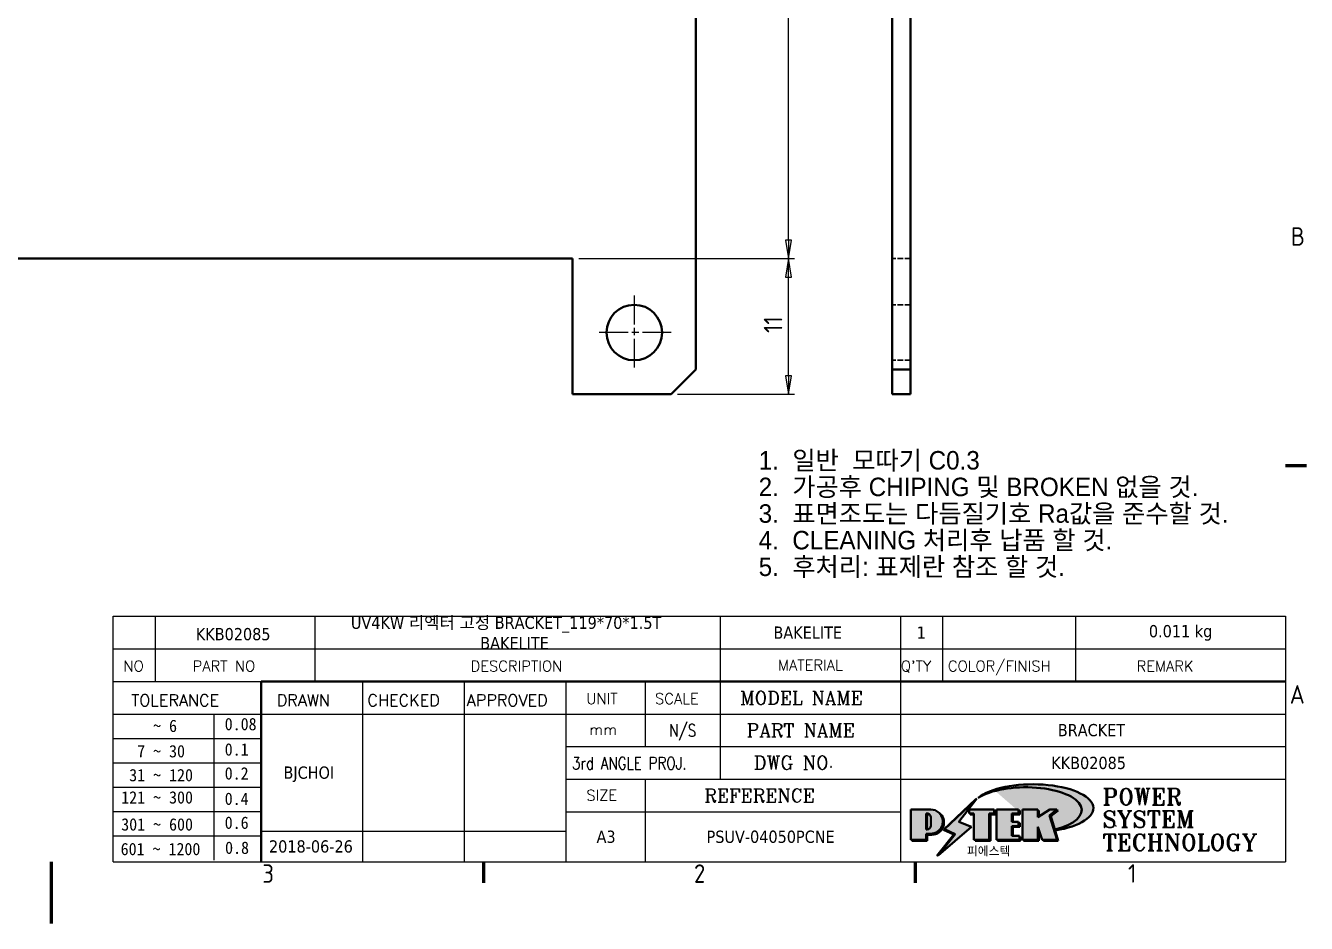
# Model space of a CAD drawing. Header units: millimetres. Extents: x 0 to 210, y 0 to 149.
# Drawn here: x 102.9 to 206.7, y 0 to 72.8 of the extents above; entities that cross this region are included whole.
import ezdxf
from ezdxf.enums import TextEntityAlignment as Align

# ---------------------------------------------------------------- set-up
doc = ezdxf.new("R2010")
doc.units = ezdxf.units.MM
doc.header["$LTSCALE"] = 0.5
doc.linetypes.add('CHAIN', pattern=[0.35429999999999995, 0.2362, -0.0295, 0.0591, -0.0295])
doc.linetypes.add('DASHED', pattern=[0.2067, 0.1654, -0.0413])
doc.layers.get('0').update_dxf_attribs({"lineweight": 25})
for name, color, linetype, lineweight in [('가려진 것(ISO)', 5, 'DASHED', 35), ('가시적인 것(ISO)', 7, 'Continuous', 50), ('경계(ISO)', 7, 'Continuous', 70), ('기호(ISO)', 7, 'Continuous', 25), ('제목(ISO)', 5, 'Continuous', 50), ('중심 표식(ISO)', 1, 'Continuous', 25), ('치수(ISO)', 7, 'Continuous', 25), ('해치(ISO)', 1, 'Continuous', 18)]:
    doc.layers.add(name, color=color, linetype=linetype, lineweight=lineweight)
doc.styles.add('HAN_291', font='')
doc.styles.add('HAN_370', font='', dxfattribs={"width": 2})
doc.styles.add('ISO Proportional', font='arial.ttf')
doc.styles.add('ISO ProportionalPSTEK', font='isocp.shx')
doc.styles.add('RC_284', font='ROMANC.shx')
doc.styles.add('RC_287', font='ROMANC.shx')
doc.styles.add('RC_292', font='ROMANC.shx')
doc.styles.add('ROMANT_294', font='romant.shx')
doc.styles.add('텍스트 스타일333', font='ROMANC.shx', dxfattribs={"width": 0.800000011920929})
doc.styles.add('텍스트 스타일359', font='tahoma.ttf')
doc.styles.get('HAN_291').set_extended_font_data('GulimChe')
doc.styles.get('HAN_370').set_extended_font_data('GulimChe')
doc.dimstyles.new('PSTEK', dxfattribs={"dimscale": 0.5, "dimtxt": 3, "dimasz": 3, "dimexe": 1, "dimexo": 1, "dimgap": 1, "dimtad": 1, "dimrnd": 1e-08, "dimdsep": 46, "dimtxsty": 'ISO ProportionalPSTEK', "dimblk": 'Filled-1', "dimcen": 0.09, "dimdle": 10, "dimclrd": 3, "dimclre": 3, "dimclrt": 1, "dimadec": 1, "dimazin": 2, "dimtfac": 1, "dimtmove": 0, "dimatfit": 3, "dimfxl": 0, "dimtolj": 1, "dimlwd": -1, "dimlwe": -1, "dimarcsym": 0})

# ---------------------------------------------------------------- blocks, each defined once
blk = doc.blocks.new('경계 Default Border')
at = {"layer": '경계(ISO)'}
for p, q in [((410, 74.25000190734863), (413.4000015258789, 74.25000190734863)), ((280, 10), (280, 6.599999666213989)), ((350, 10), (350, 6.599999666213989))]:
    blk.add_line(p, q, dxfattribs=at)
at = {"layer": '경계(ISO)', "flags": 128}
blk.add_lwpolyline([(210, 0), (210, 10)], dxfattribs=at)
at = {"layer": '경계(ISO)', "color": 1, "char_height": 3.00000011920929, "attachment_point": 7, "style": 'ISO ProportionalPSTEK'}
for s, insert in [('B', (410.878270202895, 109.8463944559917)), ('A', (410.7144008173592, 35.61784856929444)), ('3', (244.1685395229535, 6.57139439638704)), ('2', (314.127739416884, 6.57139439638704)), ('1', (384.4860661041481, 6.59999988079071))]:
    blk.add_mtext(s, dxfattribs=dict(at, insert=insert))
blk = doc.blocks.new('제목 블록 PSTEK')
for color, points in [(252, [(317.2195697678507, 17.0593801673321), (322.0326348870767, 21.62682475217465), (322.2781991042243, 21.94392121864296), (317.0471853425802, 16.97985676345368), (318.7512090904202, 16.1899260703855), (316.0018030350395, 12.71868385740789), (316.3356552234328, 13.00206718743325), (318.9235935156908, 16.2694494742633)]), (5, [(321.6183518841322, 17.4193704504104), (319.5281351041078, 18.24969419629727), (322.4505835294948, 22.02344462252142), (317.2195697678507, 17.0593801673321), (318.9235935156908, 16.2694494742633), (316.1741874603099, 12.79820726128571)]), (1, [(324.4839107253602, 19.60711530335299), (325.2419748254881, 19.60711530335299), (325.2419748254881, 20.25857663940324), (321.2266040451076, 20.25857663940324), (321.2266040451076, 19.60711530335299), (321.9846681452406, 19.60711530335299), (321.9846681452406, 15.3430047401139), (324.4839107253602, 15.3430047401139)]), (252, [(321.9846681452406, 19.60711530335299), (321.4042753185749, 19.60711530335299), (321.4042753185749, 19.45905590879572), (321.9846681452406, 19.45905590879572)]), (252, [(324.6615819988275, 19.45905590879572), (325.4196460989604, 19.45905590879572), (325.4196460989604, 20.11051724484596), (325.2419748254881, 20.11051724484596), (325.2419748254881, 19.60711530335299), (324.4839107253602, 19.60711530335299), (324.4839107253602, 15.3430047401139), (322.1623394187076, 15.3430047401139), (322.1623394187076, 15.19494534555726), (324.6615819988275, 15.19494534555726)]), (1, [(329.2277337269622, 20.25857663940324), (325.65654113025, 20.25857663940324), (325.65654113025, 15.3430047401139), (329.3580259941756, 15.3430047401139), (329.3580259941756, 15.9944660761648), (328.1137701654877, 15.9944660761648), (328.1137701654877, 17.56360607323003), (329.2277337269622, 17.56360607323003), (329.2277337269622, 18.25543873810179), (328.1137701654877, 18.25543873810179), (328.1137701654877, 19.60711530335299), (329.2277337269622, 19.60711530335299)]), (252, [(328.2914414389548, 19.45905590879572), (329.4054050004294, 19.45905590879572), (329.4054050004294, 20.11051724484596), (329.2277337269622, 20.11051724484596), (329.2277337269622, 19.60711530335299), (328.1137701654877, 19.60711530335299), (328.1137701654877, 18.25543873810179), (328.2914414389548, 18.25543873810179)]), (1, [(332.3312149849806, 20.25857663940324), (329.8592894925411, 20.25857663940324), (329.8592894925411, 15.3430047401139), (332.3312149849806, 15.3430047401139), (332.3312149849806, 17.4318630164523), (333.0701931098801, 15.3430047401139), (335.4855464857051, 15.3430047401139), (334.2514536401189, 19.30614745124769), (335.4379594596742, 20.25857663940324), (334.3071782107978, 20.25857663940324), (332.3312149849806, 18.99741471888304)]), (252, [(332.5088862584528, 20.1105172448466), (332.3312149849806, 20.1105172448466), (332.3312149849806, 18.99741471888368), (332.5088862584528, 19.11081371413894)]), (252, [(335.6156307331414, 20.11051724484596), (335.2535118015555, 20.11051724484596), (334.2514536401189, 19.30614745124769), (335.4855464857051, 15.3430047401139), (333.1954852176545, 15.3430047401139), (333.2478643833523, 15.19494534555726), (335.6632177591723, 15.19494534555726), (334.4291249135862, 19.15808805669106)]), (252, [(328.2914414389548, 17.41554667867274), (329.4054050004294, 17.41554667867274), (329.4054050004294, 18.10737934354514), (329.2277337269622, 18.10737934354514), (329.2277337269622, 17.56360607323003), (328.1137701654877, 17.56360607323003), (328.1137701654877, 15.9944660761648), (328.2914414389548, 15.9944660761648)]), (252, [(332.5088862584528, 16.92964231796647), (332.3312149849806, 17.43186301645164), (332.3312149849806, 15.3430047401139), (330.0369607660135, 15.3430047401139), (330.0369607660135, 15.19494534555726), (332.5088862584528, 15.19494534555726)]), (252, [(329.5356972676428, 15.8464066816075), (329.3580259941756, 15.8464066816075), (329.3580259941756, 15.3430047401139), (325.8342124037171, 15.3430047401139), (325.8342124037171, 15.19494534555726), (329.5356972676428, 15.19494534555726)])]:
    blk.add_hatch(color=color).paths.add_polyline_path(points)
h = blk.add_hatch(color=1)
edge = h.paths.add_edge_path(flags=0)
edge.add_line((314.2242174273352, 19.60711530335299), (314.2242174273352, 17.00126995915134))
edge.add_line((314.2242174273352, 17.00126995915134), (314.3485873187598, 17.00126995915134))
edge.add_arc((314.3485873187598, 17.6527312952023), 0.6514613360509371, 270, 360)
edge.add_line((315.0000486548106, 17.6527312952023), (315.0000486548106, 18.95565396730211))
edge.add_arc((314.3485873187598, 18.95565396730212), 0.6514613360508712, 0, 90)
edge.add_line((314.3485873187598, 19.60711530335299), (314.2242174273352, 19.60711530335299))
edge = h.paths.add_edge_path()
edge.add_arc((314.9847713324306, 18.28938669179658), 1.969189947606664, 269.9999999999959, 450)
edge.add_line((314.9847713324306, 20.25857663940318), (311.7664314776902, 20.25857663940324))
edge.add_line((311.7664314776902, 20.25857663940324), (311.7664314776902, 15.3430047401139))
edge.add_line((311.7664314776902, 15.3430047401139), (314.2242174273352, 15.3430047401139))
edge.add_line((314.2242174273352, 15.3430047401139), (314.2242174273352, 16.32019674418991))
edge.add_line((314.2242174273352, 16.32019674418991), (314.9847713324307, 16.32019674418991))
h = blk.add_hatch(color=252)
edge = h.paths.add_edge_path()
edge.add_arc((314.9847713324309, 18.28938669179657), 1.969189947606666, 270, 406.8278729790604)
edge.add_arc((315.1624426058984, 18.1413272972396), 1.969189947606962, -90, 53.560984836317004, ccw=False)
edge.add_line((315.1624426058984, 16.17213734963263), (314.4018887008024, 16.17213734963263))
edge.add_line((314.4018887008024, 16.17213734963263), (314.4018887008024, 15.19494534555726))
edge.add_line((314.4018887008024, 15.19494534555726), (311.9441027511573, 15.19494534555726))
edge.add_line((311.9441027511573, 15.19494534555726), (311.9441027511573, 15.3430047401139))
edge.add_line((311.9441027511573, 15.3430047401139), (314.2242174273352, 15.3430047401139))
edge.add_line((314.2242174273352, 15.3430047401139), (314.2242174273352, 16.32019674418991))
edge.add_line((314.2242174273352, 16.32019674418991), (314.9847713324309, 16.32019674418991))
h = blk.add_hatch(color=252)
edge = h.paths.add_edge_path()
edge.add_line((314.4018887008024, 19.45905590879572), (314.5262585922315, 19.45905590879572))
edge.add_arc((314.5262585922314, 18.80759457274939), 0.6514613360463194, 60.4189348879147, 90.00000000000318, ccw=False)
edge.add_arc((314.3485873187602, 18.95565396730057), 0.6514613360524251, 39.96992292766206, 90.00000000009999)
edge.add_line((314.3485873187591, 19.60711530335307), (314.2242174273352, 19.60711530335298))
edge.add_line((314.2242174273352, 19.60711530335299), (314.2242174273352, 17.00126995915134))
edge.add_line((314.2242174273352, 17.00126995915134), (314.3485873187591, 17.00126995915134))
edge.add_arc((314.3485873187568, 17.652731295233), 0.6514613360816299, 270.0000000002, 274.6930825552478)
edge.add_line((314.4018887008024, 17.0034541317032), (314.4018887008024, 19.45905590879572))
at = {"layer": '해치(ISO)'}
h = blk.add_hatch(color=140, dxfattribs=at)
edge = h.paths.add_edge_path()
edge.add_ellipse((330.3660919371412, 20.15576403068321), major_axis=(9.100907360794343, 0), ratio=0.4069904968023172, start_angle=301.3098473703837, end_angle=507.7436900681698)
edge.add_ellipse((331.5340919371412, 20.4634168429492), major_axis=(-9.82350664112931, 0), ratio=0.3942600559756514, start_angle=111.51207141178469, end_angle=334.47025347086895, ccw=False)
edge.add_line((335.1363447531188, 16.8601935978785), (335.0955236905705, 16.99119398620872))
at = {"color": 180}
for p, q in [((182.475792979055, 11.79100474011392), (182.4757929790549, 51.56524660363496)), ((182.4757929790549, 51.56524660363496), (372.4757929537551, 51.56524660363496)), ((189.2651435055721, 51.56524660363496), (189.2651435055722, 41.00524660363494)), ((215.2152739891528, 41.00524660363494), (215.2152739891528, 51.56524660363496)), ((280.8758854511282, 51.56524660363496), (280.8758854511282, 41.00524660363494)), ((310.0881549537552, 51.56524660363496), (310.0881549537553, 41.00524660363494)), ((316.9044520275131, 51.56524660363496), (316.9044520275127, 41.00524660363494)), ((338.4566026226726, 51.56524660363496), (338.4566026226727, 41.00524660363494)), ((372.4757929537551, 51.56524660363496), (372.4757929537551, 11.79100474011389)), ((182.475792979055, 46.2852466036349), (372.4757929537551, 46.28524660363492)), ((182.475792979055, 41.00524660363493), (206.451475290024, 41.00524660363493)), ((222.9401812389276, 11.79100474011392), (222.9401812389276, 41.00524660363494)), ((239.4288871878316, 11.79100474011392), (239.4288871878316, 41.00524660363494)), ((255.9175931367356, 11.79100474011392), (255.9175931367356, 41.00524660363494)), ((268.6918866058747, 41.00524660363494), (268.6918866058747, 30.44524660363498)), ((280.8758854511282, 41.00524660363494), (280.8758854511282, 25.16524660363502)), ((310.088154953755, 41.00524660363494), (310.088154953755, 11.79100474011392)), ((182.475792979055, 35.72524660363497), (206.451475290024, 35.72524660363497)), ((198.8621818849491, 12.02524660363491), (198.8621818849491, 35.72524660363497)), ((206.451475290024, 35.72524660363497), (372.4757929537551, 35.72524660363497)), ((182.475792979055, 31.77524660363492), (206.451475290024, 31.77524660363492)), ((255.917593136736, 30.44524660363498), (372.4757929537552, 30.44524660363501)), ((182.475792979055, 27.82524660363487), (206.451475290024, 27.82524660363487)), ((255.9175931367359, 25.16524660363502), (372.4757929537552, 25.165246603635)), ((268.6918866058744, 25.16524660363502), (268.6918866058744, 11.79100474011392)), ((182.475792979055, 23.87524660363505), (206.451475290024, 23.87524660363505)), ((182.475792979055, 19.92524660363478), (206.451475290024, 19.92524660363478)), ((255.9175931367359, 19.88524660363481), (310.0881549537553, 19.88524660363481)), ((206.451475290024, 16.74100474011396), (255.9175931367359, 16.74100474011396)), ((182.475792979055, 15.97524660363496), (206.451475290024, 15.97524660363496)), ((182.475792979055, 11.79100474011392), (372.4757929537551, 11.79100474011389))]:
    blk.add_line(p, q, dxfattribs=at)
at = {"color": 7, "linetype": 'Continuous', "lineweight": 25}
blk.add_line((182.4771903250938, 46.27967054998719), (231.7273669611342, 46.27967054998717), dxfattribs=at)
at = {"color": 7, "lineweight": 50}
for p, q in [((206.4514752900237, 11.79100474011392), (206.4514752900237, 41.00524660363494)), ((206.451475290024, 41.00524660363494), (372.4757929537551, 41.00524660363496))]:
    blk.add_line(p, q, dxfattribs=at)
at = {"color": 7}
for p, q in [((322.2781991042243, 21.94392121864296), (317.0471853425802, 16.97985676345368)), ((322.4505835294948, 22.02344462252142), (317.2195697678507, 17.0593801673321)), ((317.2195697678507, 17.0593801673321), (322.0326348870767, 21.62682475217465)), ((319.5281351041078, 18.24969419629727), (322.4505835294948, 22.02344462252142)), ((322.0326348870767, 21.62682475217465), (322.2781991042243, 21.94392121864296)), ((311.7664314776902, 20.25900474011391), (311.7664314776902, 15.34300474011391)), ((314.9847713324309, 20.25857663940324), (311.7664314776902, 20.25857663940324)), ((314.9847713324309, 20.25857663940324), (311.7664314776902, 20.25857663940324)), ((311.7664314776902, 20.25857663940324), (311.7664314776902, 15.3430047401139)), ((314.2242174273352, 17.00126995915134), (314.2242174273352, 19.60711530335299)), ((314.2242174273352, 19.60711530335299), (314.3485873187591, 19.60711530335299)), ((314.3485873187591, 19.60711530335299), (314.2242174273352, 19.60711530335299)), ((314.2242174273352, 19.60711530335299), (314.2242174273352, 17.00126995915134)), ((314.2242174273352, 17.00126995915134), (314.2242174273352, 19.60711530335299)), ((314.2242174273352, 19.60711530335299), (314.3485873187591, 19.60711530335299)), ((314.4018887008024, 19.45905590879572), (314.5262585922314, 19.45905590879572)), ((314.4018887008024, 17.0034541317032), (314.4018887008024, 19.45905590879572)), ((315.0000486548106, 18.95565396730275), (315.0000486548106, 17.65273129520161)), ((315.0000486548106, 18.95565396730275), (315.0000486548106, 17.65273129520161)), ((325.2419748254881, 20.25857663940324), (321.2266040451076, 20.25857663940324)), ((321.2266040451076, 20.25857663940324), (321.2266040451076, 19.60711530335299)), ((325.2419748254881, 20.25857663940324), (321.2266040451076, 20.25857663940324)), ((321.2266040451076, 20.25857663940324), (321.2266040451076, 19.60711530335299)), ((321.2266040451076, 19.60711530335299), (321.9846681452406, 19.60711530335299)), ((321.2266040451076, 19.60711530335299), (321.9846681452406, 19.60711530335299)), ((321.4042753185749, 19.60711530335299), (321.4042753185749, 19.45905590879572)), ((321.9846681452406, 19.60711530335299), (321.4042753185749, 19.60711530335299)), ((321.4042753185749, 19.45905590879572), (321.9846681452406, 19.45905590879572)), ((321.9846681452406, 19.60711530335299), (321.9846681452406, 15.3430047401139)), ((321.9846681452406, 19.45905590879572), (321.9846681452406, 19.60711530335299)), ((321.9846681452406, 19.60711530335299), (321.9846681452406, 15.3430047401139)), ((324.4839107253602, 19.60711530335299), (325.2419748254881, 19.60711530335299)), ((324.4839107253602, 15.3430047401139), (324.4839107253602, 19.60711530335299)), ((325.2419748254881, 19.60711530335299), (324.4839107253602, 19.60711530335299)), ((324.4839107253602, 19.60711530335299), (324.4839107253602, 15.3430047401139)), ((324.4839107253602, 19.60711530335299), (325.2419748254881, 19.60711530335299)), ((324.4839107253602, 15.3430047401139), (324.4839107253602, 19.60711530335299)), ((324.6615819988275, 19.45905590879572), (325.4196460989604, 19.45905590879572)), ((324.6615819988275, 15.19494534555726), (324.6615819988275, 19.45905590879572)), ((325.2419748254881, 19.60711530335299), (325.2419748254881, 20.25857663940324)), ((325.2419748254881, 19.60711530335299), (325.2419748254881, 20.25857663940324)), ((325.4196460989604, 20.11051724484596), (325.2419748254881, 20.11051724484596)), ((325.2419748254881, 20.11051724484596), (325.2419748254881, 19.60711530335299)), ((325.4196460989604, 19.45905590879572), (325.4196460989604, 20.11051724484596)), ((329.2277337269622, 20.25857663940324), (325.65654113025, 20.25857663940324)), ((325.65654113025, 20.25857663940324), (325.65654113025, 15.3430047401139)), ((325.65654113025, 20.25857663940324), (325.65654113025, 15.3430047401139)), ((329.2277337269622, 20.25857663940324), (325.65654113025, 20.25857663940324)), ((328.1137701654877, 18.25543873810179), (328.1137701654877, 19.60711530335299)), ((328.1137701654877, 19.60711530335299), (329.2277337269622, 19.60711530335299)), ((329.2277337269622, 19.60711530335299), (328.1137701654877, 19.60711530335299)), ((328.1137701654877, 19.60711530335299), (328.1137701654877, 18.25543873810179)), ((328.1137701654877, 18.25543873810179), (328.1137701654877, 19.60711530335299)), ((328.1137701654877, 19.60711530335299), (329.2277337269622, 19.60711530335299)), ((328.2914414389548, 18.25543873810179), (328.2914414389548, 19.45905590879572)), ((328.2914414389548, 19.45905590879572), (329.4054050004294, 19.45905590879572)), ((329.2277337269622, 19.60711530335299), (329.2277337269622, 20.25857663940324)), ((329.2277337269622, 19.60711530335299), (329.2277337269622, 20.25857663940324)), ((329.4054050004294, 20.11051724484596), (329.2277337269622, 20.11051724484596)), ((329.2277337269622, 20.11051724484596), (329.2277337269622, 19.60711530335299)), ((329.4054050004294, 19.45905590879572), (329.4054050004294, 20.11051724484596)), ((332.3312149849806, 20.25857663940324), (329.8592894925411, 20.25857663940324)), ((329.8592894925411, 20.25857663940324), (329.8592894925411, 15.3430047401139)), ((329.8592894925411, 20.25857663940324), (329.8592894925411, 15.3430047401139)), ((332.3312149849806, 20.25857663940324), (329.8592894925411, 20.25857663940324)), ((334.3071782107978, 20.25857663940324), (332.3312149849806, 18.99741471888304)), ((332.3312149849806, 18.99741471888304), (332.3312149849806, 20.25857663940324)), ((334.3071782107978, 20.25857663940324), (332.3312149849806, 18.99741471888304)), ((332.3312149849806, 18.99741471888304), (332.3312149849806, 20.25857663940324)), ((332.5088862584528, 20.1105172448466), (332.3312149849806, 20.1105172448466)), ((332.3312149849806, 20.1105172448466), (332.3312149849806, 18.99741471888368)), ((332.3312149849806, 18.99741471888368), (332.5088862584528, 19.11081371413894)), ((332.5088862584528, 19.11081371413894), (332.5088862584528, 20.1105172448466)), ((334.2514536401189, 19.30614745124769), (335.4379594596742, 20.25857663940324)), ((334.2514536401189, 19.30614745124769), (335.4379594596742, 20.25857663940324)), ((335.2535118015555, 20.11051724484596), (334.2514536401189, 19.30614745124769)), ((335.4855464857051, 15.3430047401139), (334.2514536401189, 19.30614745124769)), ((334.2514536401189, 19.30614745124769), (335.4855464857051, 15.3430047401139)), ((335.4855464857051, 15.3430047401139), (334.2514536401189, 19.30614745124769)), ((335.4379594596742, 20.25857663940324), (334.3071782107978, 20.25857663940324)), ((335.4379594596742, 20.25857663940324), (334.3071782107978, 20.25857663940324)), ((334.4291249135862, 19.15808805669104), (335.6156307331414, 20.11051724484596)), ((335.6632177591723, 15.19494534555726), (334.4291249135862, 19.15808805669104)), ((335.6156307331414, 20.11051724484596), (335.2535118015555, 20.11051724484596)), ((314.3485873187591, 17.00126995915134), (314.2242174273352, 17.00126995915134)), ((314.2242174273352, 17.00126995915134), (314.3485873187591, 17.00126995915134)), ((314.3485873187591, 17.00126995915134), (314.2242174273352, 17.00126995915134)), ((316.1741874603099, 12.79820726128571), (321.6183518841322, 17.4193704504104)), ((317.0471853425802, 16.97985676345368), (318.7512090904202, 16.1899260703855)), ((318.9235935156908, 16.2694494742633), (317.2195697678507, 17.0593801673321)), ((317.2195697678507, 17.0593801673321), (318.9235935156908, 16.2694494742633)), ((321.6183518841322, 17.4193704504104), (319.5281351041078, 18.24969419629727)), ((329.2277337269622, 18.25543873810179), (328.1137701654877, 18.25543873810179)), ((328.1137701654877, 18.25543873810179), (328.2914414389548, 18.25543873810179)), ((329.2277337269622, 18.25543873810179), (328.1137701654877, 18.25543873810179)), ((328.1137701654877, 17.56360607323003), (329.2277337269622, 17.56360607323003)), ((328.1137701654877, 15.9944660761648), (328.1137701654877, 17.56360607323003)), ((329.2277337269622, 17.56360607323003), (328.1137701654877, 17.56360607323003)), ((328.1137701654877, 17.56360607323003), (328.1137701654877, 15.9944660761648)), ((328.1137701654877, 17.56360607323003), (329.2277337269622, 17.56360607323003)), ((328.1137701654877, 15.9944660761648), (328.1137701654877, 17.56360607323003)), ((328.2914414389548, 15.9944660761648), (328.2914414389548, 17.41554667867274)), ((328.2914414389548, 17.41554667867274), (329.4054050004294, 17.41554667867274)), ((329.2277337269622, 17.56360607323003), (329.2277337269622, 18.25543873810179)), ((329.2277337269622, 17.56360607323003), (329.2277337269622, 18.25543873810179)), ((329.4054050004294, 18.10737934354514), (329.2277337269622, 18.10737934354514)), ((329.2277337269622, 18.10737934354514), (329.2277337269622, 17.56360607323003)), ((329.4054050004294, 17.41554667867274), (329.4054050004294, 18.10737934354514)), ((332.3312149849806, 17.4318630164523), (333.0701931098801, 15.3430047401139)), ((332.3312149849806, 15.3430047401139), (332.3312149849806, 17.4318630164523)), ((332.5088862584528, 16.92964231796647), (332.3312149849806, 17.43186301645164)), ((332.3312149849806, 17.43186301645164), (332.3312149849806, 15.3430047401139)), ((332.3312149849806, 17.4318630164523), (333.0701931098801, 15.3430047401139)), ((332.3312149849806, 15.3430047401139), (332.3312149849806, 17.4318630164523)), ((332.5088862584528, 15.19494534555726), (332.5088862584528, 16.92964231796647)), ((345.0447381189468, 17.50375595811051), (344.9867755289346, 17.689895936919)), ((311.7664314776902, 15.3430047401139), (314.2242174273352, 15.3430047401139)), ((311.7664314776902, 15.3430047401139), (314.2242174273352, 15.3430047401139)), ((314.2242174273352, 15.3430047401139), (311.9441027511573, 15.3430047401139)), ((311.9441027511573, 15.3430047401139), (311.9441027511573, 15.19494534555726)), ((311.9441027511573, 15.19494534555726), (314.4018887008024, 15.19494534555726)), ((314.2242174273352, 16.32019674418991), (314.9847713324309, 16.32019674418991)), ((314.2242174273352, 15.3430047401139), (314.2242174273352, 16.32019674418991)), ((314.9847713324309, 16.32019674418991), (314.2242174273352, 16.32019674418991)), ((314.2242174273352, 16.32019674418991), (314.2242174273352, 15.3430047401139)), ((314.2242174273352, 16.32019674418991), (314.9847713324309, 16.32019674418991)), ((314.2242174273352, 15.3430047401139), (314.2242174273352, 16.32019674418991)), ((314.4018887008024, 16.17213734963263), (315.162442605898, 16.17213734963263)), ((314.4018887008024, 15.19494534555726), (314.4018887008024, 16.17213734963263)), ((318.7512090904202, 16.1899260703855), (316.0018030350395, 12.71868385740789)), ((318.9235935156908, 16.2694494742633), (316.1741874603099, 12.79820726128571)), ((316.3356552234328, 13.00206718743325), (318.9235935156908, 16.2694494742633)), ((321.9846681452406, 15.3430047401139), (324.4839107253602, 15.3430047401139)), ((321.9846681452406, 15.3430047401139), (324.4839107253602, 15.3430047401139)), ((324.4839107253602, 15.3430047401139), (322.1623394187076, 15.3430047401139)), ((322.1623394187076, 15.3430047401139), (322.1623394187076, 15.19494534555726)), ((322.1623394187076, 15.19494534555726), (324.6615819988275, 15.19494534555726)), ((325.65654113025, 15.3430047401139), (329.3580259941756, 15.3430047401139)), ((325.65654113025, 15.3430047401139), (329.3580259941756, 15.3430047401139)), ((329.3580259941756, 15.3430047401139), (325.8342124037171, 15.3430047401139)), ((325.8342124037171, 15.3430047401139), (325.8342124037171, 15.19494534555726)), ((325.8342124037171, 15.19494534555726), (329.5356972676428, 15.19494534555726)), ((329.3580259941756, 15.9944660761648), (328.1137701654877, 15.9944660761648)), ((328.1137701654877, 15.9944660761648), (328.2914414389548, 15.9944660761648)), ((329.3580259941756, 15.9944660761648), (328.1137701654877, 15.9944660761648)), ((329.3580259941756, 15.3430047401139), (329.3580259941756, 15.9944660761648)), ((329.3580259941756, 15.3430047401139), (329.3580259941756, 15.9944660761648)), ((329.5356972676428, 15.8464066816075), (329.3580259941756, 15.8464066816075)), ((329.3580259941756, 15.8464066816075), (329.3580259941756, 15.3430047401139)), ((329.5356972676428, 15.19494534555726), (329.5356972676428, 15.8464066816075)), ((329.8592894925411, 15.3430047401139), (332.3312149849806, 15.3430047401139)), ((329.8592894925411, 15.3430047401139), (332.3312149849806, 15.3430047401139)), ((332.3312149849806, 15.3430047401139), (330.0369607660135, 15.3430047401139)), ((330.0369607660135, 15.3430047401139), (330.0369607660135, 15.19494534555726)), ((330.0369607660135, 15.19494534555726), (332.5088862584528, 15.19494534555726)), ((333.0701931098801, 15.3430047401139), (335.4855464857051, 15.3430047401139)), ((333.0701931098801, 15.3430047401139), (335.4855464857051, 15.3430047401139)), ((335.4855464857051, 15.3430047401139), (333.1954852176545, 15.3430047401139)), ((333.1954852176545, 15.3430047401139), (333.2478643833523, 15.19494534555726)), ((333.2478643833523, 15.19494534555726), (335.6632177591723, 15.19494534555726)), ((316.0018030350395, 12.71868385740789), (316.3356552234328, 13.00206718743325))]:
    blk.add_line(p, q, dxfattribs=at)
at = {"color": 5}
for p, q in [((322.4505835294948, 22.02344462252142), (317.2195697678507, 17.0593801673321)), ((319.5281351041078, 18.24969419629727), (322.4505835294948, 22.02344462252142)), ((316.1741874603099, 12.79820726128571), (321.6183518841322, 17.4193704504104)), ((317.2195697678507, 17.0593801673321), (318.9235935156908, 16.2694494742633)), ((321.6183518841322, 17.4193704504104), (319.5281351041078, 18.24969419629727)), ((318.9235935156908, 16.2694494742633), (316.1741874603099, 12.79820726128571))]:
    blk.add_line(p, q, dxfattribs=at)
at = {"color": 1}
for p, q in [((314.9847713324309, 20.25857663940324), (311.7664314776902, 20.25857663940324)), ((311.7664314776902, 20.25857663940324), (311.7664314776902, 15.3430047401139)), ((314.2242174273352, 17.00126995915134), (314.2242174273352, 19.60711530335299)), ((314.2242174273352, 19.60711530335299), (314.3485873187591, 19.60711530335299)), ((315.0000486548106, 18.95565396730275), (315.0000486548106, 17.65273129520161)), ((325.2419748254881, 20.25857663940324), (321.2266040451076, 20.25857663940324)), ((321.2266040451076, 20.25857663940324), (321.2266040451076, 19.60711530335299)), ((321.2266040451076, 19.60711530335299), (321.9846681452406, 19.60711530335299)), ((321.9846681452406, 19.60711530335299), (321.9846681452406, 15.3430047401139)), ((324.4839107253602, 19.60711530335299), (325.2419748254881, 19.60711530335299)), ((324.4839107253602, 15.3430047401139), (324.4839107253602, 19.60711530335299)), ((325.2419748254881, 19.60711530335299), (325.2419748254881, 20.25857663940324)), ((329.2277337269622, 20.25857663940324), (325.65654113025, 20.25857663940324)), ((325.65654113025, 20.25857663940324), (325.65654113025, 15.3430047401139)), ((328.1137701654877, 18.25543873810179), (328.1137701654877, 19.60711530335299)), ((328.1137701654877, 19.60711530335299), (329.2277337269622, 19.60711530335299)), ((329.2277337269622, 19.60711530335299), (329.2277337269622, 20.25857663940324)), ((332.3312149849806, 20.25857663940324), (329.8592894925411, 20.25857663940324)), ((329.8592894925411, 20.25857663940324), (329.8592894925411, 15.3430047401139)), ((334.3071782107978, 20.25857663940324), (332.3312149849806, 18.99741471888304)), ((332.3312149849806, 18.99741471888304), (332.3312149849806, 20.25857663940324)), ((334.2514536401189, 19.30614745124769), (335.4379594596742, 20.25857663940324)), ((335.4855464857051, 15.3430047401139), (334.2514536401189, 19.30614745124769)), ((335.4379594596742, 20.25857663940324), (334.3071782107978, 20.25857663940324)), ((314.3485873187591, 17.00126995915134), (314.2242174273352, 17.00126995915134)), ((329.2277337269622, 18.25543873810179), (328.1137701654877, 18.25543873810179)), ((328.1137701654877, 17.56360607323003), (329.2277337269622, 17.56360607323003)), ((328.1137701654877, 15.9944660761648), (328.1137701654877, 17.56360607323003)), ((329.2277337269622, 17.56360607323003), (329.2277337269622, 18.25543873810179)), ((332.3312149849806, 17.4318630164523), (333.0701931098801, 15.3430047401139)), ((332.3312149849806, 15.3430047401139), (332.3312149849806, 17.4318630164523)), ((311.7664314776902, 15.3430047401139), (314.2242174273352, 15.3430047401139)), ((314.2242174273352, 16.32019674418991), (314.9847713324309, 16.32019674418991)), ((314.2242174273352, 15.3430047401139), (314.2242174273352, 16.32019674418991)), ((321.9846681452406, 15.3430047401139), (324.4839107253602, 15.3430047401139)), ((325.65654113025, 15.3430047401139), (329.3580259941756, 15.3430047401139)), ((329.3580259941756, 15.9944660761648), (328.1137701654877, 15.9944660761648)), ((329.3580259941756, 15.3430047401139), (329.3580259941756, 15.9944660761648)), ((329.8592894925411, 15.3430047401139), (332.3312149849806, 15.3430047401139)), ((333.0701931098801, 15.3430047401139), (335.4855464857051, 15.3430047401139))]:
    blk.add_line(p, q, dxfattribs=at)
at = {"color": 7}
for centre, radius, start, end in [((314.3485873187598, 18.95565396730211), 0.6514613360508712, 0, 90), ((314.3485873187602, 18.95565396730057), 0.6514613360524251, 39.96992292766117, 90), ((314.3485873187598, 18.95565396730212), 0.6514613360508712, 0, 90), ((314.5262585922314, 18.80759457274939), 0.6514613360463193, 60.41893488791137, 90), ((314.9847713324309, 18.28938669179658), 1.969189947606665, 270, 90), ((314.9847713324309, 18.28938669179658), 1.969189947606665, 270, 90), ((314.9847713324307, 18.2893866917965), 1.969189947606594, 270, 46.82787297909833), ((315.1624426058984, 18.1413272972396), 1.969189947606961, 270, 53.56098483636067), ((314.3485873187597, 17.65273129520228), 0.6514613360509381, 270, 0), ((314.3485873187598, 17.6527312952023), 0.6514613360509381, 270, 0), ((314.3485873187568, 17.652731295233), 0.6514613360816299, 270, 274.6930825552478)]:
    blk.add_arc(centre, radius, start, end, dxfattribs=at)
at = {"color": 1}
for centre, radius, start, end in [((314.3485873187598, 18.95565396730211), 0.6514613360508712, 0, 90), ((314.9847713324309, 18.28938669179657), 1.969189947606665, 270, 90), ((314.3485873187598, 17.6527312952023), 0.6514613360509381, 270, 0)]:
    blk.add_arc(centre, radius, start, end, dxfattribs=at)
at = {"layer": '제목(ISO)'}
for p, q in [((322.2781991042243, 21.94392121864296), (317.0471853425802, 16.97985676345368)), ((322.4505835294948, 22.02344462252142), (317.2195697678507, 17.0593801673321)), ((317.2195697678507, 17.0593801673321), (322.0326348870767, 21.62682475217465)), ((319.5281351041078, 18.24969419629727), (322.4505835294948, 22.02344462252142)), ((322.0326348870767, 21.62682475217465), (322.2781991042243, 21.94392121864296)), ((314.9847713324306, 20.25857663940324), (311.7664314776902, 20.25857663940324)), ((311.7664314776902, 20.25857663940324), (311.7664314776902, 15.3430047401139)), ((314.2242174273352, 17.00126995915134), (314.2242174273352, 19.60711530335299)), ((314.2242174273352, 19.60711530335299), (314.3485873187598, 19.60711530335299)), ((314.3485873187591, 19.60711530335299), (314.2242174273352, 19.60711530335299)), ((314.2242174273352, 19.60711530335299), (314.2242174273352, 17.00126995915134)), ((314.4018887008024, 19.45905590879572), (314.5262585922314, 19.45905590879572)), ((314.4018887008024, 17.0034541317032), (314.4018887008024, 19.45905590879572)), ((315.0000486548106, 18.95565396730211), (315.0000486548106, 17.6527312952023)), ((325.2419748254881, 20.25857663940324), (321.2266040451076, 20.25857663940324)), ((321.2266040451076, 20.25857663940324), (321.2266040451076, 19.60711530335299)), ((321.2266040451076, 19.60711530335299), (321.9846681452406, 19.60711530335299)), ((321.9846681452406, 19.60711530335299), (321.4042753185749, 19.60711530335299)), ((321.4042753185749, 19.60711530335299), (321.4042753185749, 19.45905590879572)), ((321.4042753185749, 19.45905590879572), (321.9846681452406, 19.45905590879572)), ((321.9846681452406, 19.60711530335299), (321.9846681452406, 15.3430047401139)), ((321.9846681452406, 19.45905590879572), (321.9846681452406, 19.60711530335299)), ((324.4839107253602, 19.60711530335299), (325.2419748254881, 19.60711530335299)), ((324.4839107253602, 15.3430047401139), (324.4839107253602, 19.60711530335299)), ((325.2419748254881, 19.60711530335299), (324.4839107253602, 19.60711530335299)), ((324.4839107253602, 19.60711530335299), (324.4839107253602, 15.3430047401139)), ((324.6615819988275, 19.45905590879572), (325.4196460989604, 19.45905590879572)), ((324.6615819988275, 15.19494534555726), (324.6615819988275, 19.45905590879572)), ((325.2419748254881, 19.60711530335299), (325.2419748254881, 20.25857663940324)), ((325.4196460989604, 20.11051724484596), (325.2419748254881, 20.11051724484596)), ((325.2419748254881, 20.11051724484596), (325.2419748254881, 19.60711530335299)), ((325.4196460989604, 19.45905590879572), (325.4196460989604, 20.11051724484596)), ((329.2277337269622, 20.25857663940324), (325.65654113025, 20.25857663940324)), ((325.65654113025, 20.25857663940324), (325.65654113025, 15.3430047401139)), ((328.1137701654877, 18.25543873810179), (328.1137701654877, 19.60711530335299)), ((328.1137701654877, 19.60711530335299), (329.2277337269622, 19.60711530335299)), ((329.2277337269622, 19.60711530335299), (328.1137701654877, 19.60711530335299)), ((328.1137701654877, 19.60711530335299), (328.1137701654877, 18.25543873810179)), ((328.2914414389548, 19.45905590879572), (329.4054050004294, 19.45905590879572)), ((328.2914414389548, 18.25543873810179), (328.2914414389548, 19.45905590879572)), ((329.2277337269622, 19.60711530335299), (329.2277337269622, 20.25857663940324)), ((329.4054050004294, 20.11051724484596), (329.2277337269622, 20.11051724484596)), ((329.2277337269622, 20.11051724484596), (329.2277337269622, 19.60711530335299)), ((329.4054050004294, 19.45905590879572), (329.4054050004294, 20.11051724484596)), ((332.3312149849806, 20.25857663940324), (329.8592894925411, 20.25857663940324)), ((329.8592894925411, 20.25857663940324), (329.8592894925411, 15.3430047401139)), ((334.3071782107978, 20.25857663940324), (332.3312149849806, 18.99741471888304)), ((332.3312149849806, 18.99741471888304), (332.3312149849806, 20.25857663940324)), ((332.5088862584528, 20.1105172448466), (332.3312149849806, 20.1105172448466)), ((332.3312149849806, 20.1105172448466), (332.3312149849806, 18.99741471888368)), ((332.3312149849806, 18.99741471888368), (332.5088862584528, 19.11081371413894)), ((332.5088862584528, 19.11081371413894), (332.5088862584528, 20.1105172448466)), ((334.2514536401189, 19.30614745124769), (335.4379594596742, 20.25857663940324)), ((335.2535118015555, 20.11051724484596), (334.2514536401189, 19.30614745124769)), ((335.4855464857051, 15.3430047401139), (334.2514536401189, 19.30614745124769)), ((334.2514536401189, 19.30614745124769), (335.4855464857051, 15.3430047401139)), ((335.4379594596742, 20.25857663940324), (334.3071782107978, 20.25857663940324)), ((334.4291249135862, 19.15808805669106), (335.6156307331414, 20.11051724484596)), ((335.6632177591723, 15.19494534555726), (334.4291249135862, 19.15808805669106)), ((335.6156307331414, 20.11051724484596), (335.2535118015555, 20.11051724484596)), ((314.3485873187598, 17.00126995915134), (314.2242174273352, 17.00126995915134)), ((314.2242174273352, 17.00126995915134), (314.3485873187591, 17.00126995915134)), ((316.1741874603099, 12.79820726128571), (321.6183518841322, 17.4193704504104)), ((317.0471853425802, 16.97985676345368), (318.7512090904202, 16.1899260703855)), ((317.2195697678507, 17.0593801673321), (318.9235935156908, 16.2694494742633)), ((318.9235935156908, 16.2694494742633), (317.2195697678507, 17.0593801673321)), ((321.6183518841322, 17.4193704504104), (319.5281351041078, 18.24969419629727)), ((329.2277337269622, 18.25543873810179), (328.1137701654877, 18.25543873810179)), ((328.1137701654877, 18.25543873810179), (328.2914414389548, 18.25543873810179)), ((328.1137701654877, 15.9944660761648), (328.1137701654877, 17.56360607323003)), ((328.1137701654877, 17.56360607323003), (329.2277337269622, 17.56360607323003)), ((329.2277337269622, 17.56360607323003), (328.1137701654877, 17.56360607323003)), ((328.1137701654877, 17.56360607323003), (328.1137701654877, 15.9944660761648)), ((328.2914414389548, 17.41554667867274), (329.4054050004294, 17.41554667867274)), ((328.2914414389548, 15.9944660761648), (328.2914414389548, 17.41554667867274)), ((329.2277337269622, 17.56360607323003), (329.2277337269622, 18.25543873810179)), ((329.4054050004294, 18.10737934354514), (329.2277337269622, 18.10737934354514)), ((329.2277337269622, 18.10737934354514), (329.2277337269622, 17.56360607323003)), ((329.4054050004294, 17.41554667867274), (329.4054050004294, 18.10737934354514)), ((332.3312149849806, 15.3430047401139), (332.3312149849806, 17.4318630164523)), ((332.3312149849806, 17.4318630164523), (333.0701931098801, 15.3430047401139)), ((332.5088862584528, 16.92964231796647), (332.3312149849806, 17.43186301645164)), ((332.3312149849806, 17.43186301645164), (332.3312149849806, 15.3430047401139)), ((332.5088862584528, 15.19494534555726), (332.5088862584528, 16.92964231796647)), ((311.7664314776902, 15.3430047401139), (314.2242174273352, 15.3430047401139)), ((314.2242174273352, 15.3430047401139), (311.9441027511573, 15.3430047401139)), ((311.9441027511573, 15.3430047401139), (311.9441027511573, 15.19494534555726)), ((311.9441027511573, 15.19494534555726), (314.4018887008024, 15.19494534555726)), ((314.2242174273352, 15.3430047401139), (314.2242174273352, 16.32019674418991)), ((314.2242174273352, 16.32019674418991), (314.9847713324307, 16.32019674418991)), ((314.9847713324309, 16.32019674418991), (314.2242174273352, 16.32019674418991)), ((314.2242174273352, 16.32019674418991), (314.2242174273352, 15.3430047401139)), ((314.4018887008024, 15.19494534555726), (314.4018887008024, 16.17213734963263)), ((314.4018887008024, 16.17213734963263), (315.1624426058984, 16.17213734963263)), ((318.7512090904202, 16.1899260703855), (316.0018030350395, 12.71868385740789)), ((318.9235935156908, 16.2694494742633), (316.1741874603099, 12.79820726128571)), ((316.3356552234328, 13.00206718743325), (318.9235935156908, 16.2694494742633)), ((321.9846681452406, 15.3430047401139), (324.4839107253602, 15.3430047401139)), ((324.4839107253602, 15.3430047401139), (322.1623394187076, 15.3430047401139)), ((322.1623394187076, 15.3430047401139), (322.1623394187076, 15.19494534555726)), ((322.1623394187076, 15.19494534555726), (324.6615819988275, 15.19494534555726)), ((325.65654113025, 15.3430047401139), (329.3580259941756, 15.3430047401139)), ((329.3580259941756, 15.3430047401139), (325.8342124037171, 15.3430047401139)), ((325.8342124037171, 15.3430047401139), (325.8342124037171, 15.19494534555726)), ((325.8342124037171, 15.19494534555726), (329.5356972676428, 15.19494534555726)), ((329.3580259941756, 15.9944660761648), (328.1137701654877, 15.9944660761648)), ((328.1137701654877, 15.9944660761648), (328.2914414389548, 15.9944660761648)), ((329.3580259941756, 15.3430047401139), (329.3580259941756, 15.9944660761648)), ((329.5356972676428, 15.8464066816075), (329.3580259941756, 15.8464066816075)), ((329.3580259941756, 15.8464066816075), (329.3580259941756, 15.3430047401139)), ((329.5356972676428, 15.19494534555726), (329.5356972676428, 15.8464066816075)), ((329.8592894925411, 15.3430047401139), (332.3312149849806, 15.3430047401139)), ((332.3312149849806, 15.3430047401139), (330.0369607660135, 15.3430047401139)), ((330.0369607660135, 15.3430047401139), (330.0369607660135, 15.19494534555726)), ((330.0369607660135, 15.19494534555726), (332.5088862584528, 15.19494534555726)), ((333.0701931098801, 15.3430047401139), (335.4855464857051, 15.3430047401139)), ((335.4855464857051, 15.3430047401139), (333.1954852176545, 15.3430047401139)), ((333.1954852176545, 15.3430047401139), (333.2478643833523, 15.19494534555726)), ((333.2478643833523, 15.19494534555726), (335.6632177591723, 15.19494534555726)), ((316.0018030350395, 12.71868385740789), (316.3356552234328, 13.00206718743325))]:
    blk.add_line(p, q, dxfattribs=at)
at = {"layer": '제목(ISO)', "color": 4}
blk.add_line((335.1363447531188, 16.8601935978785), (335.0955236905705, 16.99119398620872), dxfattribs=at)
at = {"layer": '제목(ISO)'}
for centre, radius, start, end in [((314.3485873187598, 18.95565396730212), 0.6514613360508712, 0, 90), ((314.3485873187602, 18.95565396730057), 0.6514613360524251, 39.96992292766117, 90), ((314.5262585922314, 18.80759457274939), 0.6514613360463193, 60.41893488791137, 90), ((314.9847713324306, 18.28938669179658), 1.969189947606664, 46.82787297909431, 90), ((314.9847713324307, 18.2893866917965), 1.969189947606594, 270, 46.82787297909833), ((314.9847713324309, 18.28938669179657), 1.969189947606666, 270, 46.8278729790603), ((315.1624426058984, 18.1413272972396), 1.969189947606962, 270, 53.56098483631701), ((314.3485873187598, 17.6527312952023), 0.6514613360509371, 270, 0), ((314.3485873187568, 17.652731295233), 0.6514613360816299, 270, 274.6930825552478)]:
    blk.add_arc(centre, radius, start, end, dxfattribs=at)
at = {"layer": '제목(ISO)', "color": 4}
for centre, major_axis, ratio, start_param, end_param in [((331.5340919371412, 20.4634168429492), (9.82350664112931, 0), 0.3942600559756514, 5.087845455444478, 8.97919982663645), ((330.3660919371412, 20.15576403068321), (9.100907360794343, 0), 0.4069904968023172, 5.258848905294775, 8.861799147915196)]:
    blk.add_ellipse(centre, major_axis=major_axis, ratio=ratio, start_param=start_param, end_param=end_param, dxfattribs=at)
at = {"color": 7}
for s, height, style, p in [('NO', 1.742399930953979, 'RC_284', (184.135398793432, 42.62317362549192)), ('PART NO', 1.742399930953979, 'RC_284', (195.3359407378685, 42.62317362549192)), ('DESCRIPTION', 1.742399930953979, 'RC_284', (240.4025565652523, 42.62317362549192)), ("Q'TY", 1.742399930953979, 'RC_284', (310.1440786515383, 42.62317362549192)), ('COLOR/FINISH', 1.742399930953979, 'RC_284', (317.7725341324144, 42.62317362549192)), ('REMARK', 1.742399930953979, 'RC_284', (348.346649953877, 42.62317362549192)), (' TOLERANCE', 1.899999976158142, 'RC_287', (184.0872874387979, 37.00893196870329)), ('DRAWN', 1.899999976158142, 'RC_287', (208.9766620976279, 37.00893196870329)), ('CHECKED', 1.899999976158142, 'RC_287', (223.6856844514997, 37.00893196870329)), ('APPROVED', 1.899999976158142, 'RC_287', (239.7795453577791, 37.00893196870329)), ('UNIT', 1.742399930953979, 'RC_284', (259.1652673287452, 37.34317362549218)), ('SCALE', 1.742399930953979, 'RC_284', (270.2934779252897, 37.34317362549218)), ('MODEL NAME', 2.178000062704086, 'RC_292', (284.096330289083, 37.25462520371384)), ('    ~ 6', 2.000000029802322, 'HAN_291', (183.7721304966814, 32.8176515608431)), ('0.08', 2.000000029802322, 'HAN_291', (200.5467345600617, 33.09873600004101)), ('mm', 1.742399930953979, 'RC_284', (259.6505418159997, 32.3543089683787)), ('PART NAME', 2.178000062704086, 'RC_292', (285.1416959765849, 32.03045329421792)), ('  7 ~ 30', 2.000000029802322, 'HAN_291', (183.7721304966814, 28.70538114822415)), ('0.1', 2.000000029802322, 'HAN_291', (200.5467345600617, 28.98646558742206)), ('0.2', 2.000000029802322, 'HAN_291', (200.5467345600617, 25.10736625836028)), (' DWG NO.', 2.178000062704086, 'RC_292', (284.8124284083233, 26.75045329421772)), (' 31 ~ 120', 2.000000029802322, 'HAN_291', (183.7721304966814, 24.82628181916237)), ('121 ~ 300', 2.000000029802322, 'HAN_291', (183.7721304966814, 21.21401206133254)), ('0.4', 2.000000029802322, 'HAN_291', (200.5467345600617, 20.99509650053045)), ('SIZE', 1.742399930953979, 'RC_284', (259.1652673287452, 21.69497768947366)), ('REFERENCE', 2.178000062704086, 'RC_292', (278.2741065029841, 21.43214925458022)), ('301 ~ 600', 2.000000029802322, 'HAN_291', (183.7721304966814, 16.83491273227077)), ('0.6', 2.000000029802322, 'HAN_291', (200.5467345600617, 17.11599717146868)), ('601 ~ 1200', 2.000000029802322, 'HAN_291', (183.6802025156883, 12.84759660881125)), ('0.8', 2.000000029802322, 'HAN_291', (200.6097246063884, 13.05732192299702))]:
    blk.add_text(s, height=height, dxfattribs=dict(at, style=style)).set_placement(p)
at = {"color": 7, "style": 'RC_284'}
blk.add_text('MATERIAL', height=1.742399930953979, dxfattribs=at).set_placement((295.4820202024417, 43.64524660363492), align=Align.MIDDLE_CENTER)
at = {"color": 7, "style": '텍스트 스타일333', "width": 0.7999999523162842}
blk.add_text('N/S', height=2.000000029802322, dxfattribs=at).set_placement((274.7838860285014, 33.08524660363496), align=Align.MIDDLE_CENTER)
blk.add_text('3rd ANGLE PROJ.', height=2.000000029802322, dxfattribs=at).set_placement((256.8430306642954, 26.76148381654429))
at = {"style": 'ROMANT_294'}
for s, p in [('POWER', (342.82727231297, 20.97115304607566)), ('SYSTEM', (342.82727231297, 17.3284636719184)), ('TECHNOLOGY', (342.82727231297, 13.57194088644453))]:
    blk.add_text(s, height=2.700000107288361, dxfattribs=at).set_placement(p)
at = {"color": 7, "insert": (320.8519732224835, 14.21236326823155), "char_height": 1.400000005960464, "attachment_point": 1, "line_spacing_factor": 0.3319999873638153, "style": 'HAN_370'}
blk.add_mtext('\\fHY견고딕|b0|i0;\\H1.4000;피에스텍', dxfattribs=at)
at = {"layer": '제목(ISO)', "color": 7, "style": '텍스트 스타일359'}
for tag, p in [('부품_번호_001', (195.8591311848813, 47.68851719507643)), ('설명_001', (220.9950831001993, 49.53726599593095)), ('재질_001', (289.488918267649, 47.93372117712799)), ("3._Q'TY_001", (312.7118730373913, 47.93039168245939)), ('질량\\P3;_001', (350.3491844443128, 48.17078166006607)), ('설명_002', (241.9659892513041, 46.23218124090763)), ('제목_001', (335.5841177480282, 32.12981675869008)), ('설계자_001', (210.0718171716759, 25.24160025177376)), ('부품_번호_001', (334.5183714381131, 26.81372118353431)), ('시트_크기_001', (260.8197823919067, 14.84660025177366)), ('프로젝트_001', (278.6503821126665, 14.84726615198864)), ('작성_날짜_001', (207.7211894128072, 13.27447932001324))]:
    blk.add_attdef(tag, p, '', height=1.983050853013992, dxfattribs=at)
for tag, p in [('4._COLOR', (327.6805273250926, 48.92524660363493)), ('1._MODEL_NAME', (341.233897335037, 38.36524660363497)), ('점검자', (231.1845342133799, 26.23312567187446)), ('엔지니어링_승인자', (247.673240162284, 26.23312567187446)), ('점검_날짜', (231.1845342133799, 14.26600474011394)), ('엔지니어링_승인_날짜', (247.673240162284, 14.26600474011394))]:
    blk.add_attdef(tag, text='', height=1.983050853013992, dxfattribs=at).set_placement(p, align=Align.MIDDLE_CENTER)
blk = doc.blocks.new('주석-가공')
at = {"layer": '기호(ISO)', "color": 7, "insert": (-40.77821254730225, 10.20317998714745), "char_height": 3.00000011920929, "width": 95.52514842335798, "attachment_point": 1, "line_spacing_factor": 0.8627304434776306, "style": 'ISO Proportional'}
blk.add_mtext('\\f굴림|b0|i0;\\H3.0000;1.  일반  모따기 C0.3\\P2.  가공후 CHIPING 및 BROKEN 없을 것.\\P3.  표면조도는 다듬질기호 Ra값을 준수할 것.\\P4.  CLEANING 처리후 납품 할 것.\\P5.  후처리: 표제란 참조 할 것.', dxfattribs=at)
blk = doc.blocks.new('Filled-1')
at = {"color": 0}
for p, q in [((0, 0), (-1, 0.1666666666666667)), ((-1, 0.1666666666666667), (-1, -0.1666666666666667)), ((-1, 0), (0, 0)), ((-1, -0.1666666666666667), (0, 0))]:
    blk.add_line(p, q, dxfattribs=at)
at = {"color": 0, "flags": 128}
blk.add_lwpolyline([(-1, -0.1666666666666667), (0, 0)], dxfattribs=at)
at = {"color": 0}
blk.add_solid([(-1, -0.1666666666666667), (0, 0), (-1, 0.1666666666666667), (-1, -0.1666666666666667)], dxfattribs=at)
blk = doc.blocks.new('*D22')
at = {"layer": 'Defpoints', "color": 0}
for p in [(147.2266963478147, 53.88665176600998), (164.7266963478147, 53.88665176600998), (155.2266963478146, 42.88665176600995)]:
    blk.add_point(p, dxfattribs=at)
at = {"layer": '치수(ISO)', "color": 3}
for p, q in [((147.7266963478147, 53.88665176600998), (165.2266963478147, 53.88665176600998)), ((164.7266963478147, 44.38665176600995), (164.7266963478147, 52.38665176600998)), ((155.7266963478146, 42.88665176600995), (165.2266963478147, 42.88665176600995))]:
    blk.add_line(p, q, dxfattribs=at)
at = {"layer": '치수(ISO)', "color": 3, "xscale": 1.5, "yscale": 1.5, "zscale": 1.5}
for p, rotation in [((164.7266963478147, 53.88665176600998), 90), ((164.7266963478147, 42.88665176600995), 270)]:
    blk.add_blockref('Filled-1', p, dxfattribs=dict(at, rotation=rotation))
at = {"layer": '치수(ISO)', "color": 1, "insert": (162.7266963478147, 47.85665176600996), "char_height": 1.5, "attachment_point": 1, "rotation": 90, "style": 'ISO ProportionalPSTEK'}
blk.add_mtext('\\A1;11', dxfattribs=at)
blk = doc.blocks.new('*D24')
at = {"layer": 'Defpoints', "color": 0}
for p in [(147.2266963478146, 101.88665176601), (164.7266963478147, 101.88665176601), (147.2266963478147, 53.88665176600998)]:
    blk.add_point(p, dxfattribs=at)
at = {"layer": '치수(ISO)', "color": 3}
for p, q in [((147.7266963478146, 101.88665176601), (165.2266963478147, 101.88665176601)), ((164.7266963478147, 55.38665176600998), (164.7266963478147, 100.38665176601)), ((147.7266963478147, 53.88665176600998), (165.2266963478147, 53.88665176600998))]:
    blk.add_line(p, q, dxfattribs=at)
at = {"layer": '치수(ISO)', "color": 3, "xscale": 1.5, "yscale": 1.5, "zscale": 1.5}
for p, rotation in [((164.7266963478147, 101.88665176601), 90), ((164.7266963478147, 53.88665176600998), 270)]:
    blk.add_blockref('Filled-1', p, dxfattribs=dict(at, rotation=rotation))
at = {"layer": '치수(ISO)', "color": 1, "insert": (162.7266963478147, 76.99165176600997), "char_height": 1.5, "attachment_point": 1, "rotation": 90, "style": 'ISO ProportionalPSTEK'}
blk.add_mtext('\\A1;48', dxfattribs=at)

msp = doc.modelspace()

# ---------------------------------------------------------------- linework, layer by layer
at = {"layer": '가려진 것(ISO)', "ltscale": 5.713989734649658}
for p, q in [((174.6206976204827, 53.88665176600998), (173.1206976204827, 53.88665176600998)), ((174.6206976204842, 50.13665176600995), (173.1206976204842, 50.13665176600995)), ((174.6206976204842, 45.63665176600995), (173.1206976204842, 45.63665176600995))]:
    msp.add_line(p, q, dxfattribs=at)
at = {"layer": '가시적인 것(ISO)'}
for p, q in [((157.2266963478146, 44.88665176600995), (157.2266963478146, 110.8866517660099)), ((173.1206976204857, 44.88665176600995), (173.1206976204857, 110.8866517660099)), ((174.6206976204857, 110.8866517660099), (174.6206976204857, 44.88665176600995)), ((48.22669634781461, 53.88665176600998), (147.2266963478146, 53.88665176600998)), ((147.2266963478146, 53.88665176600998), (147.2266963478146, 42.88665176600993)), ((157.2266963478146, 44.88665176600995), (155.2266963478146, 42.88665176600995)), ((174.6206976204857, 44.88665176600995), (173.1206976204857, 44.88665176600995)), ((173.1206976204857, 44.88665176600995), (173.1206976204851, 42.88665176600995)), ((174.620697620485, 42.88665176600995), (174.6206976204857, 44.88665176600995)), ((147.2266963478146, 42.88665176600993), (155.2266963478146, 42.88665176600995)), ((173.1206976204851, 42.88665176600995), (174.620697620485, 42.88665176600995))]:
    msp.add_line(p, q, dxfattribs=at)
msp.add_circle((152.2266963478147, 47.88665176600995), 2.25, dxfattribs=at)
at = {"layer": '중심 표식(ISO)', "linetype": 'CHAIN', "ltscale": 19.75726699829102}
for p, q in [((152.2266963478147, 50.88665176600995), (152.2266963478147, 44.88665176600995)), ((155.2266963478147, 47.88665176600995), (149.2266963478147, 47.88665176600995))]:
    msp.add_line(p, q, dxfattribs=at)

# ---------------------------------------------------------------- block references
at = {"xscale": 0.5, "yscale": 0.5, "zscale": 0.5}
for name, p in [('경계 Default Border', (0, 0)), ('주석-가공', (182.7001707233463, 33.18244469115585))]:
    msp.add_blockref(name, p, dxfattribs=at)
ref = msp.add_blockref('제목 블록 PSTEK', (18.76210352312242, -0.8955023700569475), dxfattribs=dict(xscale=0.5, yscale=0.5, zscale=0.5))
ref.add_attrib('설계자_001', 'BJCHOI', (123.7980121089604, 11.72529775582993), dxfattribs={"layer": '제목(ISO)', "color": 7, "height": 0.9915254265069962, "style": '텍스트 스타일359'})
ref.add_attrib('프로젝트_001', 'PSUV-04050PCNE', (158.0872945794557, 6.528130705937373), dxfattribs={"layer": '제목(ISO)', "color": 7, "height": 0.9915254265069962, "style": '텍스트 스타일359'})
ref.add_attrib('시트_크기_001', 'A3', (149.1719947190758, 6.527797755829885), dxfattribs={"layer": '제목(ISO)', "color": 7, "height": 0.9915254265069962, "style": '텍스트 스타일359'})
ref.add_attrib("3._Q'TY_001", '1', (175.1180400418181, 23.06969347117275), dxfattribs={"layer": '제목(ISO)', "color": 7, "height": 0.9915254265069962, "style": '텍스트 스타일359'})
ref.add_attrib('작성_날짜_001', '2018-06-26', (122.622698229526, 5.741737289949674), dxfattribs={"layer": '제목(ISO)', "color": 7, "height": 0.9915254265069962, "style": '텍스트 스타일359'})
ref.add_attrib('재질_001', 'BAKELITE', (163.506562656947, 23.07135821850705), dxfattribs={"layer": '제목(ISO)', "color": 7, "height": 0.9915254265069962, "style": '텍스트 스타일359'})
ref.add_attrib('부품_번호_001', 'KKB02085', (186.021289242179, 12.51135822171021), dxfattribs={"layer": '제목(ISO)', "color": 7, "height": 0.9915254265069962, "style": '텍스트 스타일359'})
ref.add_attrib('질량\\P3;_001', '0.011 kg', (193.9366957452788, 23.18988845997609), dxfattribs={"layer": '제목(ISO)', "color": 7, "height": 0.9915254265069962, "style": '텍스트 스타일359'})
ref.add_attrib('설명_001', 'UV4KW 리엑터 고정 BRACKET_119*70*1.5T', (129.2596450732221, 23.87313062790853), dxfattribs={"layer": '제목(ISO)', "color": 7, "height": 0.9915254265069962, "style": '텍스트 스타일359'})
ref.add_attrib('부품_번호_001', 'KKB02085', (116.6916691155631, 22.94875622748127), dxfattribs={"layer": '제목(ISO)', "color": 7, "height": 0.9915254265069962, "style": '텍스트 스타일359'})
ref.add_attrib('제목_001', 'BRACKET', (186.5541623971365, 15.16940600928809), dxfattribs={"layer": '제목(ISO)', "color": 7, "height": 0.9915254265069962, "style": '텍스트 스타일359'})
ref.add_attrib('설명_002', 'BAKELITE', (139.7450981487745, 22.22058825039687), dxfattribs={"layer": '제목(ISO)', "color": 7, "height": 0.9915254265069962, "style": '텍스트 스타일359'})

# ---------------------------------------------------------------- dimensions: what is measured, and where the dimension line sits
at = {"layer": '치수(ISO)', "color": 3}
for base, p1, p2, override, picture, middle in [((164.7266963478147, 101.88665176601), (147.2266963478147, 53.88665176600998), (147.2266963478146, 101.88665176601), {"dimdec": 2, "dimblk1": 'Filled-1', "dimblk2": 'Filled-1', "dimsah": 1, "dimtp": 0, "dimtm": -0, "dimtdec": 2, "dimtofl": 0, "dimatfit": 1}, '*D24', (164.7266963478147, 77.89165176600997)), ((164.7266963478147, 53.88665176600998), (155.2266963478146, 42.88665176600995), (147.2266963478147, 53.88665176600998), {"dimdec": 2, "dimblk2": 'Filled-1', "dimsah": 1, "dimtp": 0, "dimtm": -0, "dimtdec": 2, "dimtofl": 0, "dimatfit": 1}, '*D22', (164.7266963478147, 48.38165176600996))]:
    dim = msp.add_linear_dim(base=base, p1=p1, p2=p2, angle=90, dimstyle='PSTEK', override=override, dxfattribs=at)
    dim.commit()
    dim.dimension.update_dxf_attribs({"geometry": picture, "text_midpoint": middle, "dimtype": 160})

doc.saveas('drawing.dxf')
